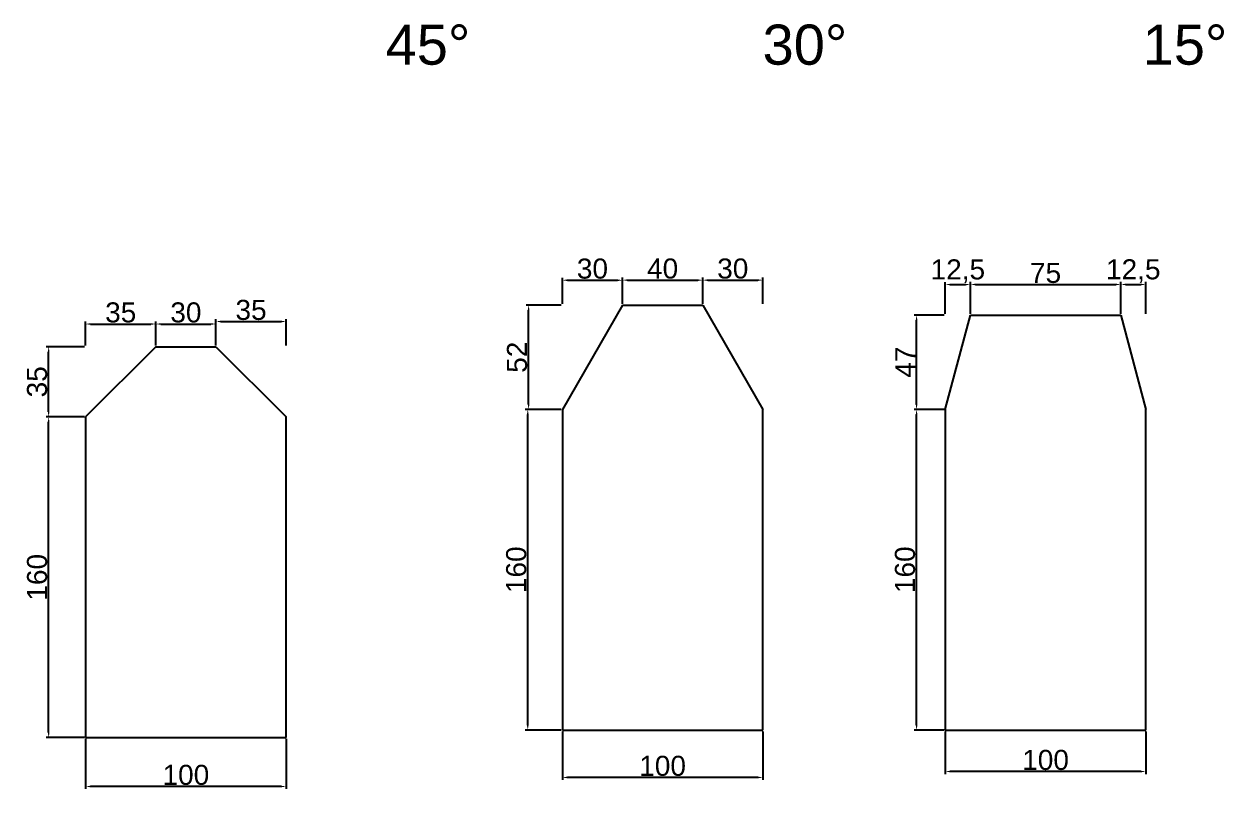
# Model space of a CAD drawing. Header units: millimetres. Extents: x 277 to 35015, y -7843 to 25622.
# Drawn here: x 1537 to 2136, y -5891 to -5509 of the extents above; entities that cross this region are included whole.
import ezdxf

# ---------------------------------------------------------------- set-up
doc = ezdxf.new("R2010")
doc.units = ezdxf.units.MM
doc.layers.add('尺寸标注', color=6, linetype='Continuous')
doc.styles.get("Standard").update_dxf_attribs({"font": 'arial.ttf'})
doc.dimstyles.new('ISO-25-JHF', dxfattribs={"dimtxt": 10, "dimasz": 2.5, "dimexe": 1.25, "dimexo": 0.625, "dimtad": 1, "dimtxsty": 'Standard', "dimcen": 2.5, "dimadec": 0, "dimazin": 0, "dimtfac": 1, "dimtmove": 0, "dimatfit": 3, "dimfxl": 1, "dimarcsym": 0})

# ---------------------------------------------------------------- blocks, each defined once
blk = doc.blocks.new('*D837')
at = {"layer": 'Defpoints', "color": 0, "transparency": 16777216}
for p in [(1805.8, -5861.18), (1905.8, -5861.18), (1805.8, -5884.78)]:
    blk.add_point(p, dxfattribs=at)
at = {"layer": '尺寸标注', "color": 0, "lineweight": -2, "transparency": 16777216}
for p, q in [((1805.8, -5861.81), (1805.8, -5886.03)), ((1905.8, -5861.81), (1905.8, -5886.03)), ((1903.3, -5884.78), (1808.3, -5884.78))]:
    blk.add_line(p, q, dxfattribs=at)
at = {"layer": '尺寸标注', "color": 0, "transparency": 16777216}
for points in [[(1808.3, -5884.36), (1808.3, -5885.2), (1805.8, -5884.78)], [(1903.3, -5884.36), (1903.3, -5885.2), (1905.8, -5884.78)]]:
    blk.add_solid(points, dxfattribs=at)
at = {"layer": '尺寸标注', "color": 0, "transparency": 16777216, "insert": (1855.8, -5879.05), "char_height": 10, "attachment_point": 5}
blk.add_mtext('100', dxfattribs=at)
blk = doc.blocks.new('*D838')
at = {"layer": 'Defpoints', "color": 0, "transparency": 16777216}
for p in [(1788.55, -5701.18), (1805.8, -5701.18), (1805.8, -5861.18)]:
    blk.add_point(p, dxfattribs=at)
at = {"layer": '尺寸标注', "color": 0, "lineweight": -2, "transparency": 16777216}
for p, q in [((1805.18, -5701.18), (1787.3, -5701.18)), ((1788.55, -5858.68), (1788.55, -5703.68)), ((1805.18, -5861.18), (1787.3, -5861.18))]:
    blk.add_line(p, q, dxfattribs=at)
at = {"layer": '尺寸标注', "color": 0, "transparency": 16777216}
for points in [[(1788.13, -5703.68), (1788.96, -5703.68), (1788.55, -5701.18)], [(1788.13, -5858.68), (1788.96, -5858.68), (1788.55, -5861.18)]]:
    blk.add_solid(points, dxfattribs=at)
at = {"layer": '尺寸标注', "color": 0, "transparency": 16777216, "insert": (1782.82, -5781.18), "char_height": 10, "attachment_point": 5, "rotation": 90}
blk.add_mtext('160', dxfattribs=at)
blk = doc.blocks.new('*D772')
at = {"layer": 'Defpoints', "color": 0, "transparency": 16777216}
for p in [(1788.96, -5649.18), (1805.8, -5649.18), (1805.8, -5701.18)]:
    blk.add_point(p, dxfattribs=at)
at = {"layer": '尺寸标注', "color": 0, "lineweight": -2, "transparency": 16777216}
for p, q in [((1805.18, -5649.18), (1787.71, -5649.18)), ((1788.96, -5698.68), (1788.96, -5651.68)), ((1805.18, -5701.18), (1787.71, -5701.18))]:
    blk.add_line(p, q, dxfattribs=at)
at = {"layer": '尺寸标注', "color": 0, "transparency": 16777216}
for points in [[(1788.55, -5651.68), (1789.38, -5651.68), (1788.96, -5649.18)], [(1788.55, -5698.68), (1789.38, -5698.68), (1788.96, -5701.18)]]:
    blk.add_solid(points, dxfattribs=at)
at = {"layer": '尺寸标注', "color": 0, "transparency": 16777216, "insert": (1783.23, -5675.18), "char_height": 10, "attachment_point": 5, "rotation": 90}
blk.add_mtext('52', dxfattribs=at)
blk = doc.blocks.new('*D839')
at = {"layer": 'Defpoints', "color": 0, "transparency": 16777216}
for p in [(1835.8, -5636.78), (1805.8, -5649.18), (1835.8, -5649.18)]:
    blk.add_point(p, dxfattribs=at)
at = {"layer": '尺寸标注', "color": 0, "lineweight": -2, "transparency": 16777216}
for p, q in [((1805.8, -5648.56), (1805.8, -5635.53)), ((1808.3, -5636.78), (1833.3, -5636.78)), ((1835.8, -5648.56), (1835.8, -5635.53))]:
    blk.add_line(p, q, dxfattribs=at)
at = {"layer": '尺寸标注', "color": 0, "transparency": 16777216}
for points in [[(1808.3, -5636.36), (1808.3, -5637.19), (1805.8, -5636.78)], [(1833.3, -5636.36), (1833.3, -5637.19), (1835.8, -5636.78)]]:
    blk.add_solid(points, dxfattribs=at)
at = {"layer": '尺寸标注', "color": 0, "transparency": 16777216, "insert": (1820.8, -5631.04), "char_height": 10, "attachment_point": 5}
blk.add_mtext('30', dxfattribs=at)
blk = doc.blocks.new('*D840')
at = {"layer": 'Defpoints', "color": 0, "transparency": 16777216}
for p in [(1875.8, -5636.74), (1835.8, -5649.18), (1875.8, -5649.18)]:
    blk.add_point(p, dxfattribs=at)
at = {"layer": '尺寸标注', "color": 0, "lineweight": -2, "transparency": 16777216}
for p, q in [((1835.8, -5648.56), (1835.8, -5635.49)), ((1838.3, -5636.74), (1873.3, -5636.74)), ((1875.8, -5648.56), (1875.8, -5635.49))]:
    blk.add_line(p, q, dxfattribs=at)
at = {"layer": '尺寸标注', "color": 0, "transparency": 16777216}
for points in [[(1838.3, -5636.32), (1838.3, -5637.16), (1835.8, -5636.74)], [(1873.3, -5636.32), (1873.3, -5637.16), (1875.8, -5636.74)]]:
    blk.add_solid(points, dxfattribs=at)
at = {"layer": '尺寸标注', "color": 0, "transparency": 16777216, "insert": (1855.8, -5631.01), "char_height": 10, "attachment_point": 5}
blk.add_mtext('40', dxfattribs=at)
blk = doc.blocks.new('*D773')
at = {"layer": 'Defpoints', "color": 0, "transparency": 16777216}
for p in [(1905.8, -5636.74), (1875.8, -5649.18), (1905.8, -5649.18)]:
    blk.add_point(p, dxfattribs=at)
at = {"layer": '尺寸标注', "color": 0, "lineweight": -2, "transparency": 16777216}
for p, q in [((1875.8, -5648.56), (1875.8, -5635.49)), ((1878.3, -5636.74), (1903.3, -5636.74)), ((1905.8, -5648.56), (1905.8, -5635.49))]:
    blk.add_line(p, q, dxfattribs=at)
at = {"layer": '尺寸标注', "color": 0, "transparency": 16777216}
for points in [[(1878.3, -5636.32), (1878.3, -5637.16), (1875.8, -5636.74)], [(1903.3, -5636.32), (1903.3, -5637.16), (1905.8, -5636.74)]]:
    blk.add_solid(points, dxfattribs=at)
at = {"layer": '尺寸标注', "color": 0, "transparency": 16777216, "insert": (1890.8, -5631.01), "char_height": 10, "attachment_point": 5}
blk.add_mtext('30', dxfattribs=at)
blk = doc.blocks.new('*D841')
at = {"layer": 'Defpoints', "color": 0, "transparency": 16777216}
for p in [(1996.81, -5861.18), (2096.81, -5861.18), (1996.81, -5881.83)]:
    blk.add_point(p, dxfattribs=at)
at = {"layer": '尺寸标注', "color": 0, "lineweight": -2, "transparency": 16777216}
for p, q in [((1996.81, -5861.81), (1996.81, -5883.08)), ((2096.81, -5861.81), (2096.81, -5883.08)), ((2094.31, -5881.83), (1999.31, -5881.83))]:
    blk.add_line(p, q, dxfattribs=at)
at = {"layer": '尺寸标注', "color": 0, "transparency": 16777216}
for points in [[(1999.31, -5881.41), (1999.31, -5882.24), (1996.81, -5881.83)], [(2094.31, -5881.41), (2094.31, -5882.24), (2096.81, -5881.83)]]:
    blk.add_solid(points, dxfattribs=at)
at = {"layer": '尺寸标注', "color": 0, "transparency": 16777216, "insert": (2046.81, -5876.1), "char_height": 10, "attachment_point": 5}
blk.add_mtext('100', dxfattribs=at)
blk = doc.blocks.new('*D842')
at = {"layer": 'Defpoints', "color": 0, "transparency": 16777216}
for p in [(1982.48, -5701.18), (1996.81, -5701.18), (1996.81, -5861.18)]:
    blk.add_point(p, dxfattribs=at)
at = {"layer": '尺寸标注', "color": 0, "lineweight": -2, "transparency": 16777216}
for p, q in [((1996.18, -5701.18), (1981.23, -5701.18)), ((1982.48, -5858.68), (1982.48, -5703.68)), ((1996.18, -5861.18), (1981.23, -5861.18))]:
    blk.add_line(p, q, dxfattribs=at)
at = {"layer": '尺寸标注', "color": 0, "transparency": 16777216}
for points in [[(1982.06, -5703.68), (1982.89, -5703.68), (1982.48, -5701.18)], [(1982.06, -5858.68), (1982.89, -5858.68), (1982.48, -5861.18)]]:
    blk.add_solid(points, dxfattribs=at)
at = {"layer": '尺寸标注', "color": 0, "transparency": 16777216, "insert": (1976.75, -5781.18), "char_height": 10, "attachment_point": 5, "rotation": 90}
blk.add_mtext('160', dxfattribs=at)
blk = doc.blocks.new('*D774')
at = {"layer": 'Defpoints', "color": 0, "transparency": 16777216}
for p in [(1982.48, -5654.18), (1996.81, -5654.18), (1996.81, -5701.18)]:
    blk.add_point(p, dxfattribs=at)
at = {"layer": '尺寸标注', "color": 0, "lineweight": -2, "transparency": 16777216}
for p, q in [((1996.18, -5654.18), (1981.23, -5654.18)), ((1982.48, -5698.68), (1982.48, -5656.68)), ((1996.18, -5701.18), (1981.23, -5701.18))]:
    blk.add_line(p, q, dxfattribs=at)
at = {"layer": '尺寸标注', "color": 0, "transparency": 16777216}
for points in [[(1982.06, -5656.68), (1982.89, -5656.68), (1982.48, -5654.18)], [(1982.06, -5698.68), (1982.89, -5698.68), (1982.48, -5701.18)]]:
    blk.add_solid(points, dxfattribs=at)
at = {"layer": '尺寸标注', "color": 0, "transparency": 16777216, "insert": (1976.85, -5677.68), "char_height": 10, "attachment_point": 5, "rotation": 90}
blk.add_mtext('47', dxfattribs=at)
blk = doc.blocks.new('*D843')
at = {"layer": 'Defpoints', "color": 0, "transparency": 16777216}
for p in [(2009.31, -5638.93), (1996.81, -5654.18), (2009.31, -5654.18)]:
    blk.add_point(p, dxfattribs=at)
at = {"layer": '尺寸标注', "color": 0, "lineweight": -2, "transparency": 16777216}
for p, q in [((1996.81, -5653.56), (1996.81, -5637.68)), ((2009.31, -5653.56), (2009.31, -5637.68)), ((1999.31, -5638.93), (2006.81, -5638.93))]:
    blk.add_line(p, q, dxfattribs=at)
at = {"layer": '尺寸标注', "color": 0, "transparency": 16777216}
for points in [[(1999.31, -5638.51), (1999.31, -5639.35), (1996.81, -5638.93)], [(2006.81, -5638.51), (2006.81, -5639.35), (2009.31, -5638.93)]]:
    blk.add_solid(points, dxfattribs=at)
at = {"layer": '尺寸标注', "color": 0, "transparency": 16777216, "insert": (2003.06, -5632.3), "char_height": 10, "attachment_point": 5}
blk.add_mtext('12,5', dxfattribs=at)
blk = doc.blocks.new('*D844')
at = {"layer": 'Defpoints', "color": 0, "transparency": 16777216}
for p in [(2084.31, -5638.9), (2009.31, -5654.18), (2084.31, -5654.18)]:
    blk.add_point(p, dxfattribs=at)
at = {"layer": '尺寸标注', "color": 0, "lineweight": -2, "transparency": 16777216}
for p, q in [((2009.31, -5653.56), (2009.31, -5637.65)), ((2084.31, -5653.56), (2084.31, -5637.65)), ((2011.81, -5638.9), (2081.81, -5638.9))]:
    blk.add_line(p, q, dxfattribs=at)
at = {"layer": '尺寸标注', "color": 0, "transparency": 16777216}
for points in [[(2011.81, -5638.48), (2011.81, -5639.31), (2009.31, -5638.9)], [(2081.81, -5638.48), (2081.81, -5639.31), (2084.31, -5638.9)]]:
    blk.add_solid(points, dxfattribs=at)
at = {"layer": '尺寸标注', "color": 0, "transparency": 16777216, "insert": (2046.81, -5633.19), "char_height": 10, "attachment_point": 5}
blk.add_mtext('75', dxfattribs=at)
blk = doc.blocks.new('*D775')
at = {"layer": 'Defpoints', "color": 0, "transparency": 16777216}
for p in [(2096.81, -5638.9), (2084.31, -5654.18), (2096.81, -5654.18)]:
    blk.add_point(p, dxfattribs=at)
at = {"layer": '尺寸标注', "color": 0, "lineweight": -2, "transparency": 16777216}
for p, q in [((2084.31, -5653.56), (2084.31, -5637.65)), ((2096.81, -5653.56), (2096.81, -5637.65)), ((2086.81, -5638.9), (2094.31, -5638.9))]:
    blk.add_line(p, q, dxfattribs=at)
at = {"layer": '尺寸标注', "color": 0, "transparency": 16777216}
for points in [[(2086.81, -5638.48), (2086.81, -5639.31), (2084.31, -5638.9)], [(2094.31, -5638.48), (2094.31, -5639.31), (2096.81, -5638.9)]]:
    blk.add_solid(points, dxfattribs=at)
at = {"layer": '尺寸标注', "color": 0, "transparency": 16777216, "insert": (2090.56, -5632.26), "char_height": 10, "attachment_point": 5}
blk.add_mtext('12,5', dxfattribs=at)
blk = doc.blocks.new('*D1065')
at = {"layer": 'Defpoints', "color": 0, "transparency": 16777216}
for p in [(1568.02, -5864.94), (1668.02, -5864.94), (1568.02, -5889.29)]:
    blk.add_point(p, dxfattribs=at)
at = {"layer": '尺寸标注', "color": 0, "lineweight": -2, "transparency": 16777216}
for p, q in [((1568.02, -5865.56), (1568.02, -5890.54)), ((1668.02, -5865.56), (1668.02, -5890.54)), ((1665.52, -5889.29), (1570.52, -5889.29))]:
    blk.add_line(p, q, dxfattribs=at)
at = {"layer": '尺寸标注', "color": 0, "transparency": 16777216}
for points in [[(1570.52, -5888.88), (1570.52, -5889.71), (1568.02, -5889.29)], [(1665.52, -5888.88), (1665.52, -5889.71), (1668.02, -5889.29)]]:
    blk.add_solid(points, dxfattribs=at)
at = {"layer": '尺寸标注', "color": 0, "transparency": 16777216, "insert": (1618.02, -5883.56), "char_height": 10, "attachment_point": 5}
blk.add_mtext('100', dxfattribs=at)
blk = doc.blocks.new('*D1066')
at = {"layer": 'Defpoints', "color": 0, "transparency": 16777216}
for p in [(1549.58, -5704.94), (1568.02, -5704.94), (1568.02, -5864.94)]:
    blk.add_point(p, dxfattribs=at)
at = {"layer": '尺寸标注', "color": 0, "lineweight": -2, "transparency": 16777216}
for p, q in [((1567.39, -5704.94), (1548.33, -5704.94)), ((1549.58, -5862.44), (1549.58, -5707.44)), ((1567.39, -5864.94), (1548.33, -5864.94))]:
    blk.add_line(p, q, dxfattribs=at)
at = {"layer": '尺寸标注', "color": 0, "transparency": 16777216}
for points in [[(1549.16, -5707.44), (1549.99, -5707.44), (1549.58, -5704.94)], [(1549.16, -5862.44), (1549.99, -5862.44), (1549.58, -5864.94)]]:
    blk.add_solid(points, dxfattribs=at)
at = {"layer": '尺寸标注', "color": 0, "transparency": 16777216, "insert": (1543.84, -5784.94), "char_height": 10, "attachment_point": 5, "rotation": 90}
blk.add_mtext('160', dxfattribs=at)
blk = doc.blocks.new('*D1064')
at = {"layer": 'Defpoints', "color": 0, "transparency": 16777216}
for p in [(1549.58, -5669.94), (1568.02, -5669.94), (1568.02, -5704.94)]:
    blk.add_point(p, dxfattribs=at)
at = {"layer": '尺寸标注', "color": 0, "lineweight": -2, "transparency": 16777216}
for p, q in [((1567.39, -5669.94), (1548.33, -5669.94)), ((1549.58, -5702.44), (1549.58, -5672.44)), ((1567.39, -5704.94), (1548.33, -5704.94))]:
    blk.add_line(p, q, dxfattribs=at)
at = {"layer": '尺寸标注', "color": 0, "transparency": 16777216}
for points in [[(1549.16, -5672.44), (1549.99, -5672.44), (1549.58, -5669.94)], [(1549.16, -5702.44), (1549.99, -5702.44), (1549.58, -5704.94)]]:
    blk.add_solid(points, dxfattribs=at)
at = {"layer": '尺寸标注', "color": 0, "transparency": 16777216, "insert": (1543.84, -5687.44), "char_height": 10, "attachment_point": 5, "rotation": 90}
blk.add_mtext('35', dxfattribs=at)
blk = doc.blocks.new('*D1067')
at = {"layer": 'Defpoints', "color": 0, "transparency": 16777216}
for p in [(1603.02, -5658.62), (1568.02, -5669.94), (1603.02, -5669.94)]:
    blk.add_point(p, dxfattribs=at)
at = {"layer": '尺寸标注', "color": 0, "lineweight": -2, "transparency": 16777216}
for p, q in [((1568.02, -5669.31), (1568.02, -5657.37)), ((1570.52, -5658.62), (1600.52, -5658.62)), ((1603.02, -5669.31), (1603.02, -5657.37))]:
    blk.add_line(p, q, dxfattribs=at)
at = {"layer": '尺寸标注', "color": 0, "transparency": 16777216}
for points in [[(1570.52, -5658.2), (1570.52, -5659.04), (1568.02, -5658.62)], [(1600.52, -5658.2), (1600.52, -5659.04), (1603.02, -5658.62)]]:
    blk.add_solid(points, dxfattribs=at)
at = {"layer": '尺寸标注', "color": 0, "transparency": 16777216, "insert": (1585.52, -5652.89), "char_height": 10, "attachment_point": 5}
blk.add_mtext('35', dxfattribs=at)
blk = doc.blocks.new('*D1068')
at = {"layer": 'Defpoints', "color": 0, "transparency": 16777216}
for p in [(1633.02, -5658.62), (1603.02, -5669.94), (1633.02, -5669.94)]:
    blk.add_point(p, dxfattribs=at)
at = {"layer": '尺寸标注', "color": 0, "lineweight": -2, "transparency": 16777216}
for p, q in [((1603.02, -5669.31), (1603.02, -5657.37)), ((1605.52, -5658.62), (1630.52, -5658.62)), ((1633.02, -5669.31), (1633.02, -5657.37))]:
    blk.add_line(p, q, dxfattribs=at)
at = {"layer": '尺寸标注', "color": 0, "transparency": 16777216}
for points in [[(1605.52, -5658.2), (1605.52, -5659.04), (1603.02, -5658.62)], [(1630.52, -5658.2), (1630.52, -5659.04), (1633.02, -5658.62)]]:
    blk.add_solid(points, dxfattribs=at)
at = {"layer": '尺寸标注', "color": 0, "transparency": 16777216, "insert": (1618.02, -5652.89), "char_height": 10, "attachment_point": 5}
blk.add_mtext('30', dxfattribs=at)
blk = doc.blocks.new('*D1063')
at = {"layer": 'Defpoints', "color": 0, "transparency": 16777216}
for p in [(1668.02, -5657.37), (1633.02, -5669.94), (1668.02, -5669.94)]:
    blk.add_point(p, dxfattribs=at)
at = {"layer": '尺寸标注', "color": 0, "lineweight": -2, "transparency": 16777216}
for p, q in [((1633.02, -5669.31), (1633.02, -5656.12)), ((1635.52, -5657.37), (1665.52, -5657.37)), ((1668.02, -5669.31), (1668.02, -5656.12))]:
    blk.add_line(p, q, dxfattribs=at)
at = {"layer": '尺寸标注', "color": 0, "transparency": 16777216}
for points in [[(1635.52, -5656.95), (1635.52, -5657.79), (1633.02, -5657.37)], [(1665.52, -5656.95), (1665.52, -5657.79), (1668.02, -5657.37)]]:
    blk.add_solid(points, dxfattribs=at)
at = {"layer": '尺寸标注', "color": 0, "transparency": 16777216, "insert": (1650.52, -5651.64), "char_height": 10, "attachment_point": 5}
blk.add_mtext('35', dxfattribs=at)

msp = doc.modelspace()

# ---------------------------------------------------------------- linework, layer by layer
for p, q in [((1835.802, -5649.181), (1805.802, -5701.181)), ((1835.802, -5649.181), (1875.802, -5649.181)), ((1875.802, -5649.181), (1905.802, -5701.181)), ((1996.808, -5701.181), (2009.308, -5654.181)), ((2009.308, -5654.181), (2084.308, -5654.181)), ((2084.308, -5654.181), (2096.808, -5701.181)), ((1603.015, -5669.94), (1568.015, -5704.94)), ((1603.015, -5669.94), (1633.015, -5669.94)), ((1633.015, -5669.94), (1668.015, -5704.94)), ((1805.802, -5701.181), (1805.802, -5861.181)), ((1905.802, -5861.181), (1905.802, -5701.181)), ((1996.808, -5701.181), (1996.808, -5861.181)), ((2096.808, -5861.181), (2096.808, -5701.181)), ((1568.015, -5704.94), (1568.015, -5864.94)), ((1668.015, -5864.94), (1668.015, -5704.94)), ((1568.015, -5864.94), (1668.015, -5864.94)), ((1805.802, -5861.181), (1905.802, -5861.181)), ((1996.808, -5861.181), (2096.808, -5861.181))]:
    msp.add_line(p, q)

# ---------------------------------------------------------------- texts
at = {"char_height": 20, "attachment_point": 1}
for s, insert in [('45° ', (1717.648, -5509.272)), ('30° ', (1905.662, -5509.272)), ('15° ', (2095.242, -5509.272))]:
    msp.add_mtext_dynamic_manual_height_columns(s, width=70.10425, gutter_width=12.5, heights=[0], dxfattribs=dict(at, insert=insert))

# ---------------------------------------------------------------- dimensions: what is measured, and where the dimension line sits
at = {"layer": '尺寸标注'}
for p1, p2, distance, picture, middle in [((1805.802, -5649.181), (1835.802, -5649.181), 12.406, '*D839', (1820.802, -5631.041)), ((1835.802, -5649.181), (1875.802, -5649.181), 12.44, '*D840', (1855.802, -5631.011)), ((1875.802, -5649.181), (1905.802, -5649.181), 12.44, '*D773', (1890.802, -5631.007)), ((2009.308, -5654.181), (2084.308, -5654.181), 15.283, '*D844', (2046.808, -5633.187)), ((1568.015, -5669.94), (1603.015, -5669.94), 11.32, '*D1067', (1585.515, -5652.886)), ((1603.015, -5669.94), (1633.015, -5669.94), 11.32, '*D1068', (1618.015, -5652.886)), ((1633.015, -5669.94), (1668.015, -5669.94), 12.57, '*D1063', (1650.515, -5651.636)), ((1805.802, -5701.181), (1805.802, -5649.181), 16.838, '*D772', (1783.233, -5675.181)), ((1996.808, -5701.181), (1996.808, -5654.181), 14.33, '*D774', (1976.853, -5677.681)), ((1568.015, -5704.94), (1568.015, -5669.94), 18.44, '*D1064', (1543.841, -5687.44)), ((1805.802, -5861.181), (1805.802, -5701.181), 17.255, '*D838', (1782.817, -5781.181)), ((1996.808, -5861.181), (1996.808, -5701.181), 14.33, '*D842', (1976.747, -5781.181)), ((1568.015, -5864.94), (1568.015, -5704.94), 18.44, '*D1066', (1543.845, -5784.94)), ((1668.015, -5864.94), (1568.015, -5864.94), 24.355, '*D1065', (1618.015, -5883.564)), ((1905.802, -5861.181), (1805.802, -5861.181), 23.598, '*D837', (1855.802, -5879.048)), ((2096.808, -5861.181), (1996.808, -5861.181), 20.645, '*D841', (2046.808, -5876.095))]:
    dim = msp.add_aligned_dim(p1=p1, p2=p2, distance=distance, dimstyle='ISO-25-JHF', dxfattribs=at)
    dim.commit()
    dim.dimension.update_dxf_attribs({"geometry": picture, "text_midpoint": middle})
for base, p1, p2, picture, middle in [((2009.308, -5638.931), (1996.808, -5654.181), (2009.308, -5654.181), '*D843', (2003.058, -5638.931)), ((2096.808, -5638.898), (2084.308, -5654.181), (2096.808, -5654.181), '*D775', (2090.558, -5638.898))]:
    dim = msp.add_linear_dim(base=base, p1=p1, p2=p2, angle=0, dimstyle='ISO-25-JHF', dxfattribs=at)
    dim.commit()
    dim.dimension.update_dxf_attribs({"geometry": picture, "text_midpoint": middle, "dimtype": 161})

doc.saveas('drawing.dxf')
